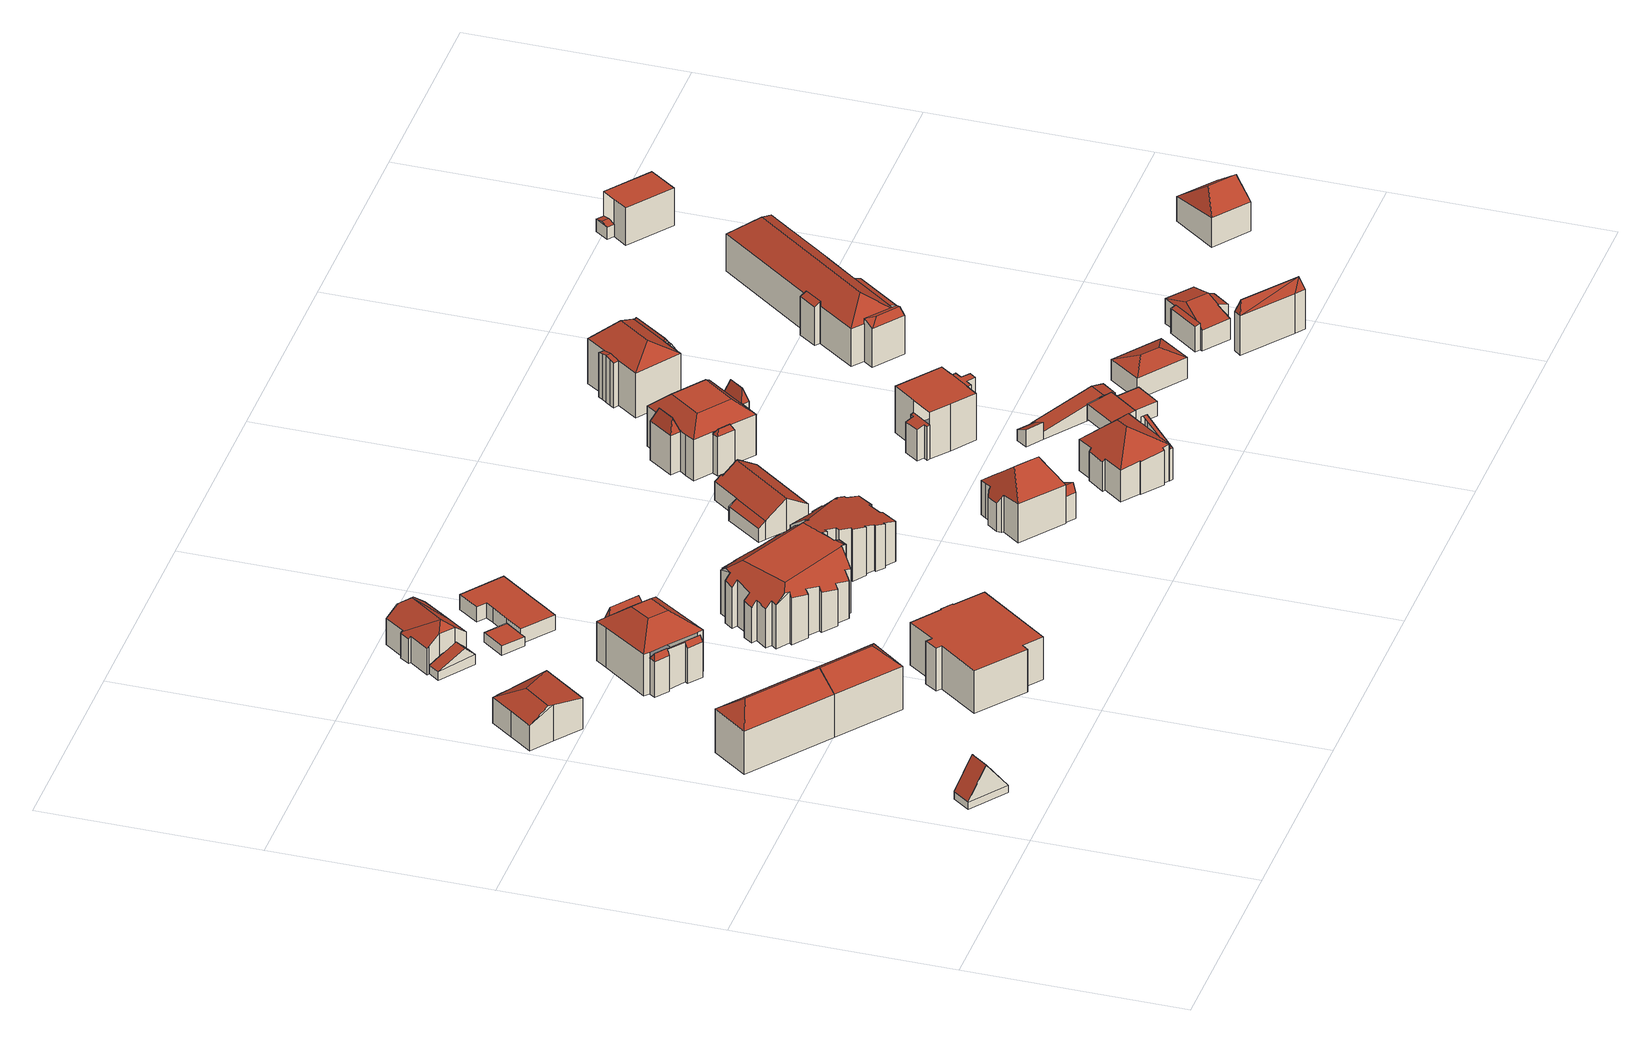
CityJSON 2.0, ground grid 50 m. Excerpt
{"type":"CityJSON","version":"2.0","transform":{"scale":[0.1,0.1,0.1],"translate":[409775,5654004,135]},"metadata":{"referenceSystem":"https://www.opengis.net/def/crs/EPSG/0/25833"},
"CityObjects":{
"building1":{"type":"Building","attributes":{"Dachtyp_tdc":"tdcGableRoof","Gemeindeschluessel":14612000,"Dachneigung":52.32,"QualitaetDacherkennung":6,"Geometrietyp2DReferenz":"3000","measuredHeight":9.16,"function":"31001_9998","roofType":"3100"},"geometry":[{"type":"Solid","lod":"2","boundaries":[[[[0,1,2,3]],[[1,4,5,2]],[[4,6,7,5]],[[6,8,9,7]],[[8,0,3,9]],[[10,11,12,13]],[[4,14,12,11,6]],[[1,14,4]],[[0,13,12,14,1]],[[8,10,13,0]],[[6,11,10,8]],[[3,2,5,7,9]]]],"semantics":{"surfaces":[{"type":"WallSurface"},{"type":"RoofSurface"},{"type":"GroundSurface"}],"values":[[0,0,0,0,0,1,1,0,0,0,0,2]]}}]},
"building2":{"type":"Building","attributes":{"Dachtyp_tdc":"tdcHipAndGableRoof","Gemeindeschluessel":14612000,"Dachneigung":36.88,"QualitaetDacherkennung":88,"Geometrietyp2DReferenz":"3000","measuredHeight":14.64,"function":"31001_9998","roofType":"5000"},"geometry":[{"type":"Solid","lod":"2","boundaries":[[[[15,16,17,18]],[[16,19,20,17]],[[19,21,22,20]],[[21,15,18,22]],[[19,16,23]],[[15,21,24]],[[16,15,24,23]],[[21,19,23,24]],[[18,17,20,22]]]],"semantics":{"surfaces":[{"type":"WallSurface"},{"type":"RoofSurface"},{"type":"GroundSurface"}],"values":[[0,0,0,0,1,0,1,1,2]]}}]},
"building3":{"type":"Building","attributes":{"Dachtyp_tdc":"tdcFreeFormRoof","Gemeindeschluessel":14612000,"Dachneigung":10.32,"QualitaetDacherkennung":23,"Geometrietyp2DReferenz":"3000","measuredHeight":9.24,"function":"31001_9998","roofType":"5000"},"geometry":[{"type":"Solid","lod":"2","boundaries":[[[[25,26,27,28]],[[26,29,30,27]],[[29,31,32,30]],[[31,33,34,32]],[[33,35,36,34]],[[35,37,38,36]],[[37,39,40,38]],[[39,41,42,40]],[[41,25,28,42]],[[43,39,37,35,33,31]],[[44,43,31,29,26]],[[41,39,43,44,25]],[[26,25,44]],[[28,27,30,32,34,36,38,40,42]]]],"semantics":{"surfaces":[{"type":"WallSurface"},{"type":"RoofSurface"},{"type":"GroundSurface"}],"values":[[0,0,0,0,0,0,0,0,0,1,1,1,0,2]]}}]},
"building4":{"type":"Building","attributes":{"Dachtyp_tdc":"tdcFreeFormRoof","Gemeindeschluessel":14612000,"Dachneigung":36.93,"QualitaetDacherkennung":86,"Geometrietyp2DReferenz":"3000","measuredHeight":14.57,"function":"31001_9998","roofType":"5000"},"geometry":[{"type":"Solid","lod":"2","boundaries":[[[[45,21,22,18]],[[21,46,47,22]],[[46,48,49,47]],[[48,50,51,49]],[[50,45,18,51]],[[50,48,52]],[[52,48,46,21,24]],[[50,52,24,45]],[[21,45,24]],[[18,22,47,49,51]]]],"semantics":{"surfaces":[{"type":"WallSurface"},{"type":"RoofSurface"},{"type":"GroundSurface"}],"values":[[0,0,0,0,0,1,1,1,0,2]]}}]},
"building5":{"type":"Building","attributes":{"name":"Technische Universität Dresden","Dachtyp_tdc":"tdcPolyFlatRoof","Gemeindeschluessel":14612000,"Dachneigung":0,"QualitaetDacherkennung":81,"Geometrietyp2DReferenz":"3000","measuredHeight":10.63,"function":"31001_3023","roofType":"1000"},"geometry":[{"type":"Solid","lod":"2","boundaries":[[[[53,54,55,56]],[[54,57,58,55]],[[57,59,60,58]],[[59,61,62,60]],[[61,63,64,62]],[[63,65,66,64]],[[65,67,68,66]],[[67,69,70,68]],[[69,71,72,70]],[[71,73,74,72]],[[73,75,76,74]],[[75,77,78,76]],[[77,79,80,78]],[[79,53,56,80]],[[79,77,75,73,71,69,67,65,63,61,59,57,54,53]],[[56,55,58,60,62,64,66,68,70,72,74,76,78,80]]]],"semantics":{"surfaces":[{"type":"WallSurface"},{"type":"RoofSurface"},{"type":"GroundSurface"}],"values":[[0,0,0,0,0,0,0,0,0,0,0,0,0,0,1,2]]}}]},
"building6":{"type":"Building","attributes":{"Dachtyp_tdc":"tdcGableRoof","Gemeindeschluessel":14612000,"Dachneigung":22.99,"QualitaetDacherkennung":9,"Geometrietyp2DReferenz":"3000","measuredHeight":5.07,"function":"31001_9998","roofType":"3100"},"geometry":[{"type":"Solid","lod":"2","boundaries":[[[[81,82,83,84]],[[82,85,86,83]],[[85,87,88,86]],[[87,81,84,88]],[[85,82,89]],[[81,87,90]],[[82,81,90,89]],[[87,85,89,90]],[[84,83,86,88]]]],"semantics":{"surfaces":[{"type":"WallSurface"},{"type":"RoofSurface"},{"type":"GroundSurface"}],"values":[[0,0,0,0,0,0,1,1,2]]}}]},
"building7":{"type":"Building","attributes":{"Gemeindeschluessel":14612000,"Geometrietyp2DReferenz":"3000","function":"31001_9998","roofType":"9999"},"children":["building7-1","building7-2","building7-3","building7-4"]},
"building7-1":{"type":"BuildingPart","attributes":{"Dachtyp_tdc":"tdcFreeFormRoof","Dachneigung":56.16,"QualitaetDacherkennung":18,"Geometrietyp2DReferenz":"3000","measuredHeight":10.16,"roofType":"5000"},"parents":["building7"],"geometry":[{"type":"MultiSurface","lod":"2","boundaries":[[[91,92,93,94]],[[92,95,96,93]],[[95,97,98,96]],[[97,99,100,98]],[[99,101,102,103,100]],[[104,101,99,97,95,92]],[[92,91,105,106,104]],[[93,96,98,100,103,107,108,94]]],"semantics":{"surfaces":[{"type":"WallSurface"},{"type":"RoofSurface"},{"type":"GroundSurface"}],"values":[0,0,0,0,0,1,1,2]}}]},
"building7-2":{"type":"BuildingPart","attributes":{"Dachtyp_tdc":"tdcFreeFormRoof","Dachneigung":72.94,"QualitaetDacherkennung":21,"Geometrietyp2DReferenz":"3000","measuredHeight":11.3,"roofType":"5000"},"parents":["building7"],"geometry":[{"type":"MultiSurface","lod":"2","boundaries":[[[109,110,111,112]],[[113,114,115,116]],[[114,109,112,115]],[[117,114,113]],[[118,117,113,110]],[[118,110,109]],[[117,118,109,114]],[[112,111,116,115]]],"semantics":{"surfaces":[{"type":"WallSurface"},{"type":"RoofSurface"},{"type":"GroundSurface"}],"values":[0,0,0,1,1,1,1,2]}}]},
"building7-3":{"type":"BuildingPart","attributes":{"Dachtyp_tdc":"tdcCutTentRoof","Dachneigung":38.94,"QualitaetDacherkennung":54,"Geometrietyp2DReferenz":"3000","measuredHeight":14.31,"roofType":"9999"},"parents":["building7"],"geometry":[{"type":"MultiSurface","lod":"2","boundaries":[[[119,91,94]],[[120,121,122,123,124]],[[121,125,126,122]],[[125,127,128,126]],[[127,129,116,128]],[[129,113,116]],[[130,131,132,111,110]],[[131,133,134,132]],[[133,135,136,134]],[[135,119,94,136]],[[121,120,137,119,135,138,139]],[[127,125,121,139,140]],[[133,131,130,129,127,140,141]],[[135,133,141,138]],[[141,140,139,138]],[[94,108,123,122,126,128,116,111,132,134,136]]],"semantics":{"surfaces":[{"type":"WallSurface"},{"type":"RoofSurface"},{"type":"GroundSurface"}],"values":[0,0,0,0,0,0,0,0,0,0,1,1,1,1,1,2]}}]},
"building7-4":{"type":"BuildingPart","attributes":{"Dachtyp_tdc":"tdcFreeFormRoof","Dachneigung":56.61,"QualitaetDacherkennung":18,"Geometrietyp2DReferenz":"3000","measuredHeight":10.21,"roofType":"5000"},"parents":["building7"],"geometry":[{"type":"MultiSurface","lod":"2","boundaries":[[[142,143,144,145,101]],[[102,101,145]],[[146,123,108,107,103,147]],[[144,124,123,146]],[[102,145,147,103]],[[145,144,146,147]],[[143,142,148,124]],[[143,124,144]]],"semantics":{"surfaces":[{"type":"RoofSurface"},{"type":"WallSurface"},{"type":"GroundSurface"}],"values":[0,1,2,1,1,1,0,0]}}]},
"building8":{"type":"Building","attributes":{"Dachtyp_tdc":"tdcHippedGableRoof","Gemeindeschluessel":14612000,"Dachneigung":38.75,"QualitaetDacherkennung":76,"Geometrietyp2DReferenz":"3000","measuredHeight":10.6,"function":"31001_9998","roofType":"3300"},"geometry":[{"type":"Solid","lod":"2","boundaries":[[[[149,150,151,152]],[[150,153,154,151]],[[153,155,156,154]],[[155,157,158,156]],[[157,159,160,158]],[[159,161,162,160]],[[161,163,164,162]],[[163,165,166,164]],[[165,167,168,166]],[[167,169,170,168]],[[169,171,172,170]],[[171,173,174,172]],[[173,175,176,174]],[[175,177,178,176]],[[177,149,152,178]],[[169,167,179]],[[149,177,180]],[[167,165,163,161,180,179]],[[161,159,157,155,153,150,149,180]],[[173,171,169,179]],[[177,175,173,179,180]],[[152,151,154,156,158,160,162,164,166,168,170,172,174,176,178]]]],"semantics":{"surfaces":[{"type":"WallSurface"},{"type":"RoofSurface"},{"type":"GroundSurface"}],"values":[[0,0,0,0,0,0,0,0,0,0,0,0,0,0,0,1,1,1,1,1,1,2]]}}]},
"building9":{"type":"Building","attributes":{"Dachtyp_tdc":"tdcPolyFlatRoof","Gemeindeschluessel":14612000,"Dachneigung":0,"QualitaetDacherkennung":78,"Geometrietyp2DReferenz":"3000","measuredHeight":2.33,"function":"31001_9998","roofType":"1000"},"geometry":[{"type":"Solid","lod":"2","boundaries":[[[[181,182,183,184]],[[182,185,186,183]],[[185,187,188,186]],[[187,189,190,188]],[[189,181,184,190]],[[189,187,185,182,181]],[[184,183,186,188,190]]]],"semantics":{"surfaces":[{"type":"WallSurface"},{"type":"RoofSurface"},{"type":"GroundSurface"}],"values":[[0,0,0,0,0,1,2]]}}]},
"building10":{"type":"Building","attributes":{"Dachtyp_tdc":"tdcPolyFlatRoof","Gemeindeschluessel":14612000,"Dachneigung":0,"QualitaetDacherkennung":72,"Geometrietyp2DReferenz":"3000","measuredHeight":3.69,"function":"31001_9998","roofType":"1000"},"geometry":[{"type":"Solid","lod":"2","boundaries":[[[[191,192,193,194]],[[192,195,196,193]],[[195,197,198,196]],[[197,199,200,198]],[[199,201,202,200]],[[201,203,204,202]],[[203,205,206,204]],[[205,191,194,206]],[[205,203,201,199,197,195,192,191]],[[194,193,196,198,200,202,204,206]]]],"semantics":{"surfaces":[{"type":"WallSurface"},{"type":"RoofSurface"},{"type":"GroundSurface"}],"values":[[0,0,0,0,0,0,0,0,1,2]]}}]},
"building11":{"type":"Building","attributes":{"Dachtyp_tdc":"tdcFreeFormRoof","Gemeindeschluessel":14612000,"Dachneigung":1.06,"QualitaetDacherkennung":17,"Geometrietyp2DReferenz":"3000","measuredHeight":14.85,"function":"31001_9998","roofType":"5000"},"geometry":[{"type":"Solid","lod":"2","boundaries":[[[[207,208,209,210]],[[208,211,212,209]],[[211,213,214,212]],[[213,215,216,214]],[[215,217,218,216]],[[217,219,220,218]],[[219,221,222,220]],[[221,223,224,222]],[[223,225,226,224]],[[225,227,228,226]],[[227,229,230,228]],[[229,231,232,230]],[[231,233,234,232]],[[233,235,236,234]],[[235,237,238,236]],[[237,239,240,238]],[[239,241,242,240]],[[241,243,244,242]],[[243,245,246,244]],[[245,247,248,246]],[[247,249,250,248]],[[249,251,252,250]],[[251,253,254,252]],[[253,255,256,254]],[[255,257,258,256]],[[257,259,260,258]],[[259,261,262,260]],[[261,263,264,262]],[[263,265,266,264]],[[265,267,268,266]],[[267,269,270,268]],[[269,271,272,270]],[[271,273,274,272]],[[273,275,276,274]],[[275,277,278,276]],[[277,279,280,278]],[[279,281,282,280]],[[281,283,284,282]],[[283,285,286,284]],[[285,287,288,286]],[[287,289,290,288]],[[289,291,292,290]],[[291,293,294,292]],[[293,295,296,294]],[[295,297,298,296]],[[297,299,300,298]],[[299,301,302,300]],[[301,303,304,302]],[[303,305,306,304]],[[305,307,308,306]],[[307,309,310,308]],[[309,311,312,310]],[[311,313,314,312]],[[313,315,316,314]],[[317,318,319,320]],[[318,321,322,319]],[[321,323,324,322]],[[323,325,326,324]],[[325,327,328,326]],[[327,329,330,328]],[[329,331,332,330]],[[331,333,334,332]],[[333,335,336,334]],[[335,337,338,336]],[[337,339,340,338]],[[339,341,342,340]],[[341,343,344,342]],[[343,345,346,344]],[[345,347,348,346]],[[347,349,350,348]],[[349,207,210,350]],[[251,351,352,353,313,311,309,307,305,303,301,299,297,295,293,291,289,287,285,283,281,279,277,275,273,354,355,269,356,357]],[[321,318,317,358,359]],[[360,361,345,343,341,339,337,335,333,331,329,327,325,362]],[[363,364,223,221,219,217,215,213,211,208,207,349,347,361,360]],[[249,247,245,243,241,239,237,235,233,231,229,227,225,364,363,352,351]],[[263,261,259,257,255,253,357,356,267,265]],[[354,271,355]],[[315,353,352,363,360,362,323,359,358]],[[273,271,354]],[[269,267,356]],[[271,269,355]],[[225,223,364]],[[251,249,351]],[[253,251,357]],[[315,313,353]],[[323,321,359]],[[315,317,320,316]],[[325,323,362]],[[347,345,361]],[[210,209,212,214,216,218,220,222,224,226,228,230,232,234,236,238,240,242,244,246,248,250,252,254,256,258,260,262,264,266,268,270,272,274,276,278,280,282,284,286,288,290,292,294,296,298,300,302,304,306,308,310,312,314,316,320,319,322,324,326,328,330,332,334,336,338,340,342,344,346,348,350]],[[317,315,358]]]],"semantics":{"surfaces":[{"type":"WallSurface"},{"type":"RoofSurface"},{"type":"GroundSurface"}],"values":[[0,0,0,0,0,0,0,0,0,0,0,0,0,0,0,0,0,0,0,0,0,0,0,0,0,0,0,0,0,0,0,0,0,0,0,0,0,0,0,0,0,0,0,0,0,0,0,0,0,0,0,0,0,0,0,0,0,0,0,0,0,0,0,0,0,0,0,0,0,0,0,1,1,1,1,1,1,1,1,0,0,0,0,0,0,0,0,0,0,0,2,0]]}}]},
"building12":{"type":"Building","attributes":{"Gemeindeschluessel":14612000,"Geometrietyp2DReferenz":"3000","function":"31001_9998","roofType":"9999"},"children":["building12-1","building12-2"]},
"building12-1":{"type":"BuildingPart","attributes":{"Dachtyp_tdc":"tdcHipRoof","Dachneigung":39.41,"QualitaetDacherkennung":65,"Geometrietyp2DReferenz":"3000","measuredHeight":14.63,"roofType":"3200"},"parents":["building12"],"geometry":[{"type":"MultiSurface","lod":"2","boundaries":[[[365,366,367,368,369,370,371,372,373,374]],[[375,376,377,378,365,374,379]],[[373,380,379,374]],[[381,382,383,384,385,386,387,388,389,390,391,392,393,394,395,396,397]],[[376,375,382,381]],[[375,398,383,382]],[[398,399,400,384,383]],[[401,385,402]],[[401,380,386,385]],[[380,373,387,386]],[[373,372,388,387]],[[372,371,389,388]],[[371,370,390,389]],[[370,369,391,390]],[[369,368,392,391]],[[368,367,393,392]],[[367,366,394,393]],[[366,365,395,394]],[[365,378,396,395]],[[378,377,397,396]],[[377,376,381,397]],[[380,401,399,398,375,379]]],"semantics":{"surfaces":[{"type":"RoofSurface"},{"type":"GroundSurface"},{"type":"WallSurface"}],"values":[0,0,0,1,2,2,2,2,2,2,2,2,2,2,2,2,2,2,2,2,2,0]}}]},
"building12-2":{"type":"BuildingPart","attributes":{"Dachtyp_tdc":"tdcGableRoof","Dachneigung":27.68,"QualitaetDacherkennung":11,"Geometrietyp2DReferenz":"3000","measuredHeight":8.38,"roofType":"3100"},"parents":["building12"],"geometry":[{"type":"MultiSurface","lod":"2","boundaries":[[[400,403,404,384]],[[403,405,406,404]],[[405,402,385,406]],[[405,403,407]],[[403,400,408,407]],[[402,405,407,408]],[[384,404,406,385]]],"semantics":{"surfaces":[{"type":"WallSurface"},{"type":"RoofSurface"},{"type":"GroundSurface"}],"values":[0,0,0,0,1,1,2]}}]},
"building13":{"type":"Building","attributes":{"Gemeindeschluessel":14612000,"Geometrietyp2DReferenz":"3000","function":"31001_9998","roofType":"9999"},"children":["building13-1","building13-2"]},
"building13-1":{"type":"BuildingPart","attributes":{"Dachtyp_tdc":"tdcGableRoof","Dachneigung":33.01,"QualitaetDacherkennung":72,"Geometrietyp2DReferenz":"3000","measuredHeight":8.13,"roofType":"3100"},"parents":["building13"],"geometry":[{"type":"MultiSurface","lod":"2","boundaries":[[[409,410,411,412]],[[410,413,414,411]],[[413,415,416,414]],[[415,417,418,416]],[[417,419,420,418]],[[419,421,422,420]],[[421,423,424,422]],[[423,425,426,424]],[[425,427,428,426]],[[429,409,412,430]],[[425,423,421,419,417,415]],[[415,413,410,409,429,427,425]],[[412,411,414,416,418,420,422,424,426,428,430]]],"semantics":{"surfaces":[{"type":"WallSurface"},{"type":"RoofSurface"},{"type":"GroundSurface"}],"values":[0,0,0,0,0,0,0,0,0,0,1,1,2]}}]},
"building13-2":{"type":"BuildingPart","attributes":{"Dachtyp_tdc":"tdcPolyFlatRoof","Dachneigung":32.61,"QualitaetDacherkennung":44,"Geometrietyp2DReferenz":"3000","measuredHeight":4.62,"roofType":"2100"},"parents":["building13"],"geometry":[{"type":"MultiSurface","lod":"2","boundaries":[[[431,429,430,432]],[[433,434,428,427]],[[433,431,432,434]],[[433,427,429,431]],[[432,430,428,434]]],"semantics":{"surfaces":[{"type":"WallSurface"},{"type":"RoofSurface"},{"type":"GroundSurface"}],"values":[0,0,0,1,2]}}]},
"building14":{"type":"Building","attributes":{"Gemeindeschluessel":14612000,"Geometrietyp2DReferenz":"3000","function":"31001_9998","roofType":"9999"},"children":["building14-1","building14-2"]},
"building14-1":{"type":"BuildingPart","attributes":{"Dachtyp_tdc":"tdcGableRoof","Dachneigung":21.04,"QualitaetDacherkennung":16,"Geometrietyp2DReferenz":"3000","measuredHeight":11.27,"roofType":"3100"},"parents":["building14"],"geometry":[{"type":"MultiSurface","lod":"2","boundaries":[[[435,436,437,438,439]],[[436,440,441,437]],[[440,442,443,441]],[[442,444,445,443]],[[444,446,447,445]],[[440,436,435,448]],[[448,449,446,444,442,440]],[[447,450,438,437,441,443,445]]],"semantics":{"surfaces":[{"type":"WallSurface"},{"type":"RoofSurface"},{"type":"GroundSurface"}],"values":[0,0,0,0,0,1,1,2]}}]},
"building14-2":{"type":"BuildingPart","attributes":{"Dachtyp_tdc":"tdcHipRoof","Dachneigung":42.66,"QualitaetDacherkennung":36,"Geometrietyp2DReferenz":"3000","measuredHeight":13.23,"roofType":"3200"},"parents":["building14"],"geometry":[{"type":"MultiSurface","lod":"2","boundaries":[[[451,452,453,454]],[[452,455,456,453]],[[455,457,458,456]],[[457,439,438,458]],[[459,460,461,447,446]],[[460,462,463,461]],[[462,464,465,463]],[[464,466,467,465]],[[466,468,469,467]],[[468,470,471,469]],[[470,472,473,471]],[[472,474,475,473]],[[474,451,454,475]],[[470,468,466,464,462,460,476]],[[457,455,477]],[[460,459,449,478,439,457,477,476]],[[455,452,451,474,472,470,476,477]],[[454,453,456,458,438,450,447,461,463,465,467,469,471,473,475]]],"semantics":{"surfaces":[{"type":"WallSurface"},{"type":"RoofSurface"},{"type":"GroundSurface"}],"values":[0,0,0,0,0,0,0,0,0,0,0,0,0,1,1,1,1,2]}}]},
"building15":{"type":"Building","attributes":{"Gemeindeschluessel":14612000,"Geometrietyp2DReferenz":"3000","function":"31001_9998","roofType":"9999"},"children":["building15-1","building15-2","building15-3","building15-4"]},
"building15-1":{"type":"BuildingPart","attributes":{"Dachtyp_tdc":"tdcFreeFormRoof","Dachneigung":59.92,"QualitaetDacherkennung":18,"Geometrietyp2DReferenz":"3000","measuredHeight":10.98,"roofType":"5000"},"parents":["building15"],"geometry":[{"type":"MultiSurface","lod":"2","boundaries":[[[479,480,481,482]],[[483,479,484]],[[485,483,484,486]],[[485,486,480]],[[483,485,480,479]],[[481,487,488,482]],[[480,486,487,481]],[[484,479,482,488]]],"semantics":{"surfaces":[{"type":"WallSurface"},{"type":"RoofSurface"},{"type":"GroundSurface"}],"values":[0,1,1,1,1,2,0,0]}}]},
"building15-2":{"type":"BuildingPart","attributes":{"Dachtyp_tdc":"tdcCutTentRoof","Dachneigung":0.333,"QualitaetDacherkennung":65,"Geometrietyp2DReferenz":"3000","measuredHeight":13.47,"roofType":"9999"},"parents":["building15"],"geometry":[{"type":"MultiSurface","lod":"2","boundaries":[[[489,490,491]],[[489,492,493,490]],[[492,494,495,493]],[[494,496,497,495]],[[496,498,497]],[[499,500,501,502]],[[500,503,504,501]],[[503,505,488,504]],[[505,484,488]],[[506,487,486]],[[506,507,508,487]],[[507,509,510,508]],[[509,511,512,510]],[[511,513,514,515,512]],[[494,492,516,517]],[[503,500,499,496,494,517,518]],[[507,506,505,503,518,519]],[[492,489,513,511,509,507,519,516]],[[519,518,517,516]],[[515,490,493,495,497,501,504,488,487,508,510,512]]],"semantics":{"surfaces":[{"type":"WallSurface"},{"type":"RoofSurface"},{"type":"GroundSurface"}],"values":[0,0,0,0,0,0,0,0,0,0,0,0,0,0,1,1,1,1,1,2]}}]},
"building15-3":{"type":"BuildingPart","attributes":{"Dachtyp_tdc":"tdcFreeFormRoof","Dachneigung":69.93,"QualitaetDacherkennung":18,"Geometrietyp2DReferenz":"3000","measuredHeight":13.09,"roofType":"5000"},"parents":["building15"],"geometry":[{"type":"MultiSurface","lod":"2","boundaries":[[[520,521,522,512]],[[521,523,524,522]],[[523,491,490,524]],[[514,520,512,515]],[[525,491,523]],[[526,525,523,521]],[[526,521,520,514]],[[525,526,514,491]],[[512,522,524,490,515]]],"semantics":{"surfaces":[{"type":"WallSurface"},{"type":"RoofSurface"},{"type":"GroundSurface"}],"values":[0,0,0,0,1,1,1,1,2]}}]},
"building15-4":{"type":"BuildingPart","attributes":{"Dachtyp_tdc":"tdcFreeFormRoof","Dachneigung":73.14,"QualitaetDacherkennung":19,"Geometrietyp2DReferenz":"3000","measuredHeight":13.03,"roofType":"5000"},"parents":["building15"],"geometry":[{"type":"MultiSurface","lod":"2","boundaries":[[[498,527,528,497]],[[527,529,530,528]],[[529,502,501,530]],[[531,502,529]],[[532,531,529,527]],[[532,527,498]],[[531,532,498,502]],[[497,528,530,501]]],"semantics":{"surfaces":[{"type":"WallSurface"},{"type":"RoofSurface"},{"type":"GroundSurface"}],"values":[0,0,0,1,1,1,1,2]}}]},
"building16":{"type":"Building","attributes":{"Gemeindeschluessel":14612000,"Geometrietyp2DReferenz":"3000","function":"31001_9998","roofType":"9999"},"children":["building16-1","building16-2","building16-3"]},
"building16-1":{"type":"BuildingPart","attributes":{"Dachtyp_tdc":"tdcPolyFlatRoof","Dachneigung":16.35,"QualitaetDacherkennung":40,"Geometrietyp2DReferenz":"3000","measuredHeight":8.44,"roofType":"2100"},"parents":["building16"],"geometry":[{"type":"MultiSurface","lod":"2","boundaries":[[[533,534,535,536]],[[534,537,538,535]],[[537,539,540,538]],[[539,541,542,540]],[[541,543,544,542]],[[543,545,546,544]],[[545,547,548,546]],[[547,545,543,541,539,537,534,533]],[[536,535,538,540,542,544,546,548]]],"semantics":{"surfaces":[{"type":"WallSurface"},{"type":"RoofSurface"},{"type":"GroundSurface"}],"values":[0,0,0,0,0,0,0,1,2]}}]},
"building16-2":{"type":"BuildingPart","attributes":{"Dachtyp_tdc":"tdcPolyFlatRoof","Dachneigung":0,"QualitaetDacherkennung":55,"Geometrietyp2DReferenz":"3000","measuredHeight":11.54,"roofType":"1000"},"parents":["building16"],"geometry":[{"type":"MultiSurface","lod":"2","boundaries":[[[549,550,551]],[[549,552,553,550]],[[552,554,555,553]],[[554,556,533,536,555]],[[557,558,559,548,547]],[[558,560,561,559]],[[560,562,563,561]],[[562,564,563]],[[560,558,557,556,554,552,549,562]],[[550,553,555,536,548,559,561,563]]],"semantics":{"surfaces":[{"type":"WallSurface"},{"type":"RoofSurface"},{"type":"GroundSurface"}],"values":[0,0,0,0,0,0,0,0,1,2]}}]},
"building16-3":{"type":"BuildingPart","attributes":{"Dachtyp_tdc":"tdcPolyFlatRoof","Dachneigung":0,"QualitaetDacherkennung":39,"Geometrietyp2DReferenz":"3000","measuredHeight":11.42,"roofType":"1000"},"parents":["building16"],"geometry":[{"type":"MultiSurface","lod":"2","boundaries":[[[564,565,566,563]],[[565,567,568,566]],[[567,569,570,568]],[[569,571,572,570]],[[571,573,574,572]],[[573,575,576,574]],[[575,551,550,576]],[[551,575,573,571,569,567,565,564]],[[566,568,570,572,574,576,550,563]]],"semantics":{"surfaces":[{"type":"WallSurface"},{"type":"RoofSurface"},{"type":"GroundSurface"}],"values":[0,0,0,0,0,0,0,1,2]}}]},
"building17":{"type":"Building","attributes":{"Dachtyp_tdc":"tdcPolyFlatRoof","Gemeindeschluessel":14612000,"Dachneigung":6.31,"QualitaetDacherkennung":80,"Geometrietyp2DReferenz":"3000","measuredHeight":4.3,"function":"31001_9998","roofType":"2100"},"geometry":[{"type":"Solid","lod":"2","boundaries":[[[[577,578,579,580]],[[578,581,582,579]],[[581,583,584,582]],[[583,585,586,584]],[[585,587,588,586]],[[587,577,580,588]],[[587,585,583,581,578,577]],[[580,579,582,584,586,588]]]],"semantics":{"surfaces":[{"type":"WallSurface"},{"type":"RoofSurface"},{"type":"GroundSurface"}],"values":[[0,0,0,0,0,0,1,2]]}}]},
"building18":{"type":"Building","attributes":{"Gemeindeschluessel":14612000,"Geometrietyp2DReferenz":"3000","function":"31001_9998","roofType":"9999"},"children":["building18-1","building18-2"]},
"building18-1":{"type":"BuildingPart","attributes":{"Dachtyp_tdc":"tdcPolyFlatRoof","Dachneigung":26.96,"QualitaetDacherkennung":73,"Geometrietyp2DReferenz":"3000","measuredHeight":4.16,"roofType":"2100"},"parents":["building18"],"geometry":[{"type":"MultiSurface","lod":"2","boundaries":[[[589,590,591,592,593]],[[589,594,595,590]],[[591,596,597,592]],[[590,595,596,591]],[[595,594,598,597,596]]],"semantics":{"surfaces":[{"type":"WallSurface"},{"type":"RoofSurface"},{"type":"GroundSurface"}],"values":[0,1,2,0,0]}}]},
"building18-2":{"type":"BuildingPart","attributes":{"Dachtyp_tdc":"tdcGableRoof","Dachneigung":10.39,"QualitaetDacherkennung":13,"Geometrietyp2DReferenz":"3000","measuredHeight":4.77,"roofType":"3100"},"parents":["building18"],"geometry":[{"type":"MultiSurface","lod":"2","boundaries":[[[598,599,600,597]],[[599,601,602,600]],[[601,603,604,602]],[[603,605,606,604]],[[605,607,608,606]],[[607,609,610,608]],[[609,611,612,610]],[[611,593,592,612]],[[597,600,602,604,606,608,610,612,592]],[[609,607,605,603,601]],[[601,599,598,593,611,609]]],"semantics":{"surfaces":[{"type":"WallSurface"},{"type":"GroundSurface"},{"type":"RoofSurface"}],"values":[0,0,0,0,0,0,0,0,1,2,2]}}]},
"building19":{"type":"Building","attributes":{"Dachtyp_tdc":"tdcPolyFlatRoof","Gemeindeschluessel":14612000,"Dachneigung":0,"QualitaetDacherkennung":74,"Geometrietyp2DReferenz":"3000","measuredHeight":3.73,"function":"31001_9998","roofType":"1000"},"geometry":[{"type":"Solid","lod":"2","boundaries":[[[[613,614,615,616]],[[614,617,618,615]],[[617,619,620,618]],[[619,613,616,620]],[[619,617,614,613]],[[616,615,618,620]]]],"semantics":{"surfaces":[{"type":"WallSurface"},{"type":"RoofSurface"},{"type":"GroundSurface"}],"values":[[0,0,0,0,1,2]]}}]},
"building20":{"type":"Building","attributes":{"Gemeindeschluessel":14612000,"Geometrietyp2DReferenz":"3000","function":"31001_9998","roofType":"9999"},"children":["building20-1","building20-2","building20-3","building20-4"]},
"building20-1":{"type":"BuildingPart","attributes":{"Dachtyp_tdc":"tdcFreeFormRoof","Dachneigung":53.67,"QualitaetDacherkennung":31,"Geometrietyp2DReferenz":"3000","measuredHeight":11.55,"roofType":"5000"},"parents":["building20"],"geometry":[{"type":"MultiSurface","lod":"2","boundaries":[[[621,622,623,624]],[[625,626,627,628,629]],[[630,626,625]],[[631,630,625,622]],[[631,622,621]],[[630,631,621,626]],[[624,623,632,628,627]]],"semantics":{"surfaces":[{"type":"WallSurface"},{"type":"RoofSurface"},{"type":"GroundSurface"}],"values":[0,0,1,1,1,1,2]}}]},
"building20-2":{"type":"BuildingPart","attributes":{"Dachtyp_tdc":"tdcHipRoof","Dachneigung":32.71,"QualitaetDacherkennung":78,"Geometrietyp2DReferenz":"3000","measuredHeight":14.89,"roofType":"3200"},"parents":["building20"],"geometry":[{"type":"MultiSurface","lod":"2","boundaries":[[[633,634,635,636]],[[634,637,621,624,635]],[[638,639,640,627,626]],[[639,641,642,640]],[[641,643,644,642]],[[641,639,645]],[[637,634,646]],[[639,638,637,646,645]],[[634,633,647,643,641,645,646]],[[636,635,624,627,640,642,644,648]]],"semantics":{"surfaces":[{"type":"WallSurface"},{"type":"RoofSurface"},{"type":"GroundSurface"}],"values":[0,0,0,0,0,1,1,1,1,2]}}]},
"building20-3":{"type":"BuildingPart","attributes":{"Dachtyp_tdc":"tdcFreeFormRoof","Dachneigung":61.63,"QualitaetDacherkennung":18,"Geometrietyp2DReferenz":"3000","measuredHeight":9.72,"roofType":"5000"},"parents":["building20"],"geometry":[{"type":"MultiSurface","lod":"2","boundaries":[[[649,650,651,632]],[[650,652,653,651]],[[652,629,628,653]],[[654,629,652]],[[655,654,652,650]],[[655,650,649]],[[654,655,649,629]],[[632,651,653,628]]],"semantics":{"surfaces":[{"type":"WallSurface"},{"type":"RoofSurface"},{"type":"GroundSurface"}],"values":[0,0,0,0,1,0,1,2]}}]},
"building20-4":{"type":"BuildingPart","attributes":{"Dachtyp_tdc":"tdcGableRoof","Dachneigung":12.11,"QualitaetDacherkennung":47,"Geometrietyp2DReferenz":"3000","measuredHeight":11.58,"roofType":"3100"},"parents":["building20"],"geometry":[{"type":"MultiSurface","lod":"2","boundaries":[[[643,656,657,644]],[[656,658,659,657]],[[658,660,661,659]],[[660,662,663,661]],[[662,664,665,663]],[[664,666,667,665]],[[666,633,636,667]],[[662,660,658,656,643,668]],[[668,633,666,664,662]],[[636,648,644,657,659,661,663,665,667]]],"semantics":{"surfaces":[{"type":"WallSurface"},{"type":"RoofSurface"},{"type":"GroundSurface"}],"values":[0,0,0,0,0,0,0,1,1,2]}}]},
"building21":{"type":"Building","attributes":{"Dachtyp_tdc":"tdcHipRoof","Gemeindeschluessel":14612000,"Dachneigung":22.23,"QualitaetDacherkennung":90,"Geometrietyp2DReferenz":"3000","measuredHeight":7.04,"function":"31001_9998","roofType":"3200"},"geometry":[{"type":"Solid","lod":"2","boundaries":[[[[669,670,671,672]],[[670,673,674,671]],[[673,675,676,674]],[[675,669,672,676]],[[673,670,677]],[[669,675,678]],[[670,669,678,677]],[[675,673,677,678]],[[672,671,674,676]]]],"semantics":{"surfaces":[{"type":"WallSurface"},{"type":"RoofSurface"},{"type":"GroundSurface"}],"values":[[0,0,0,0,1,1,1,1,2]]}}]},
"building22":{"type":"Building","attributes":{"Dachtyp_tdc":"tdcFreeFormRoof","Gemeindeschluessel":14612000,"Dachneigung":71.57,"QualitaetDacherkennung":5,"Geometrietyp2DReferenz":"3000","measuredHeight":12.99,"function":"31001_9998","roofType":"5000"},"geometry":[{"type":"Solid","lod":"2","boundaries":[[[[679,680,681,682]],[[680,683,684,681]],[[683,685,686,684]],[[685,687,688,686]],[[687,679,682,688]],[[689,690,685,683]],[[689,683,680]],[[680,690,689]],[[679,690,680]],[[690,679,687]],[[690,687,685]],[[682,681,684,686,688]]]],"semantics":{"surfaces":[{"type":"WallSurface"},{"type":"RoofSurface"},{"type":"GroundSurface"}],"values":[[0,0,0,0,0,1,1,1,1,1,1,2]]}}]},
"building23":{"type":"Building","attributes":{"Gemeindeschluessel":14612000,"Geometrietyp2DReferenz":"3000","function":"31001_9998","roofType":"9999"},"children":["building23-1","building23-2","building23-3"]},
"building23-1":{"type":"BuildingPart","attributes":{"Dachtyp_tdc":"tdcPolyFlatRoof","Dachneigung":16.79,"QualitaetDacherkennung":35,"Geometrietyp2DReferenz":"3000","measuredHeight":6.47,"roofType":"2100"},"parents":["building23"],"geometry":[{"type":"MultiSurface","lod":"2","boundaries":[[[691,692,693,694,695]],[[696,697,698]],[[696,699,700,697]],[[699,691,695,700]],[[699,696,692,691]],[[695,694,697,700]]],"semantics":{"surfaces":[{"type":"WallSurface"},{"type":"RoofSurface"},{"type":"GroundSurface"}],"values":[0,0,0,0,1,2]}}]},
"building23-2":{"type":"BuildingPart","attributes":{"Dachtyp_tdc":"tdcPolyFlatRoof","Dachneigung":21.4,"QualitaetDacherkennung":49,"Geometrietyp2DReferenz":"3000","measuredHeight":6.53,"roofType":"2100"},"parents":["building23"],"geometry":[{"type":"MultiSurface","lod":"2","boundaries":[[[701,702,703,704]],[[702,705,706,703]],[[705,707,708,709,706]],[[707,705,702,701,710,711]],[[704,703,706,709,712]]],"semantics":{"surfaces":[{"type":"WallSurface"},{"type":"RoofSurface"},{"type":"GroundSurface"}],"values":[0,0,0,1,2]}}]},
"building23-3":{"type":"BuildingPart","attributes":{"Dachtyp_tdc":"tdcHipAndGableRoof","Dachneigung":16.04,"QualitaetDacherkennung":48,"Geometrietyp2DReferenz":"3000","measuredHeight":7.45,"roofType":"5000"},"parents":["building23"],"geometry":[{"type":"MultiSurface","lod":"2","boundaries":[[[708,713,714,709]],[[713,715,716,714]],[[715,717,718,716]],[[717,698,697,718]],[[693,719,720,694]],[[719,721,722,720]],[[721,723,724,722]],[[723,725,704,724]],[[725,701,704]],[[721,719,693,698,717,726]],[[717,715,713,708,711,727,726]],[[727,725,723,721,726]],[[712,709,714,716,718,697,694,720,722,724,704]]],"semantics":{"surfaces":[{"type":"WallSurface"},{"type":"RoofSurface"},{"type":"GroundSurface"}],"values":[0,0,0,0,0,0,0,0,0,1,1,1,2]}}]},
"building24":{"type":"Building","attributes":{"Gemeindeschluessel":14612000,"Geometrietyp2DReferenz":"3000","function":"31001_9998","roofType":"9999"},"children":["building24-1","building24-2","building24-3","building24-4","building24-5"]},
"building24-1":{"type":"BuildingPart","attributes":{"Dachtyp_tdc":"tdcHipRoof","Dachneigung":36.73,"QualitaetDacherkennung":78,"Geometrietyp2DReferenz":"3000","measuredHeight":13.61,"roofType":"3200"},"parents":["building24"],"geometry":[{"type":"MultiSurface","lod":"2","boundaries":[[[728,729,730,731,732]],[[733,734,735,736]],[[734,737,738,735]],[[737,739,740,738]],[[741,742,743,744]],[[742,745,746,743]],[[745,747,748,749,746]],[[750,751,752,753,754,755]],[[745,742,756]],[[734,733,729,757]],[[742,741,739,737,734,757,756]],[[729,728,751,750,747,745,756,757]],[[753,731,730,736,735,738,740,744,743,746,749,754]]],"semantics":{"surfaces":[{"type":"WallSurface"},{"type":"RoofSurface"},{"type":"GroundSurface"}],"values":[0,0,0,0,0,0,0,0,1,1,1,1,2]}}]},
"building24-2":{"type":"BuildingPart","attributes":{"Dachtyp_tdc":"tdcPolyFlatRoof","Dachneigung":0,"QualitaetDacherkennung":49,"Geometrietyp2DReferenz":"3000","measuredHeight":5.47,"roofType":"1000"},"parents":["building24"],"geometry":[{"type":"MultiSurface","lod":"2","boundaries":[[[748,758,759,749]],[[758,760,761,759]],[[760,755,754,761]],[[755,760,758,748]],[[749,759,761,754]]],"semantics":{"surfaces":[{"type":"WallSurface"},{"type":"RoofSurface"},{"type":"GroundSurface"}],"values":[0,0,0,1,2]}}]},
"building24-3":{"type":"BuildingPart","attributes":{"Dachtyp_tdc":"tdcPolyFlatRoof","Dachneigung":28.75,"QualitaetDacherkennung":36,"Geometrietyp2DReferenz":"3000","measuredHeight":10.3,"roofType":"2100"},"parents":["building24"],"geometry":[{"type":"MultiSurface","lod":"2","boundaries":[[[762,763,738,740,739]],[[763,764,765,738]],[[764,766,767,765]],[[766,768,741,744,767]],[[768,766,764,763,762]],[[740,738,765,767,744]]],"semantics":{"surfaces":[{"type":"WallSurface"},{"type":"RoofSurface"},{"type":"GroundSurface"}],"values":[0,0,0,0,1,2]}}]},
"building24-4":{"type":"BuildingPart","attributes":{"Dachtyp_tdc":"tdcHipAndGableRoof","Dachneigung":37.41,"QualitaetDacherkennung":38,"Geometrietyp2DReferenz":"3000","measuredHeight":10.83,"roofType":"5000"},"parents":["building24"],"geometry":[{"type":"MultiSurface","lod":"2","boundaries":[[[769,770,771,772]],[[770,773,733,736,771]],[[774,769,772,730,729]],[[773,770,775]],[[769,774,776]],[[770,769,776,775]],[[774,773,775,776]],[[772,771,736,730]]],"semantics":{"surfaces":[{"type":"WallSurface"},{"type":"RoofSurface"},{"type":"GroundSurface"}],"values":[0,0,0,1,0,1,1,2]}}]},
"building24-5":{"type":"BuildingPart","attributes":{"Dachtyp_tdc":"tdcPolyFlatRoof","Dachneigung":21.46,"QualitaetDacherkennung":56,"Geometrietyp2DReferenz":"3000","measuredHeight":8.82,"roofType":"2100"},"parents":["building24"],"geometry":[{"type":"MultiSurface","lod":"2","boundaries":[[[752,777,778,753]],[[777,779,780,778]],[[779,732,731,780]],[[732,779,777,752]],[[753,778,780,731]]],"semantics":{"surfaces":[{"type":"WallSurface"},{"type":"RoofSurface"},{"type":"GroundSurface"}],"values":[0,0,0,1,2]}}]},
"building25":{"type":"Building","attributes":{"Dachtyp_tdc":"tdcHipAndGableRoof","Gemeindeschluessel":14612000,"Dachneigung":37.02,"QualitaetDacherkennung":65,"Geometrietyp2DReferenz":"3000","measuredHeight":11.21,"function":"31001_9998","roofType":"5000"},"geometry":[{"type":"Solid","lod":"2","boundaries":[[[[781,782,783,784]],[[782,785,786,783]],[[785,787,788,786]],[[787,781,784,788]],[[785,782,789]],[[781,787,790]],[[782,781,790,789]],[[787,785,789,790]],[[784,783,786,788]]]],"semantics":{"surfaces":[{"type":"WallSurface"},{"type":"RoofSurface"},{"type":"GroundSurface"}],"values":[[0,0,0,0,1,0,1,1,2]]}}]},
"building26":{"type":"Building","attributes":{"Gemeindeschluessel":14612000,"Geometrietyp2DReferenz":"3000","function":"31001_9998","roofType":"9999"},"children":["building26-1","building26-2"]},
"building26-1":{"type":"BuildingPart","attributes":{"Dachtyp_tdc":"tdcGableRoof","Dachneigung":12.79,"QualitaetDacherkennung":33,"Geometrietyp2DReferenz":"3000","measuredHeight":3.48,"roofType":"3100"},"parents":["building26"],"geometry":[{"type":"MultiSurface","lod":"2","boundaries":[[[791,792,793,794]],[[795,796,797,798]],[[796,791,794,797]],[[791,796,799]],[[792,791,799,800]],[[796,795,800,799]],[[794,793,798,797]]],"semantics":{"surfaces":[{"type":"WallSurface"},{"type":"RoofSurface"},{"type":"GroundSurface"}],"values":[0,0,0,0,1,1,2]}}]},
"building26-2":{"type":"BuildingPart","attributes":{"Dachtyp_tdc":"tdcPolyFlatRoof","Dachneigung":0,"QualitaetDacherkennung":46,"Geometrietyp2DReferenz":"3000","measuredHeight":9.3,"roofType":"1000"},"parents":["building26"],"geometry":[{"type":"MultiSurface","lod":"2","boundaries":[[[801,802,803,793,792]],[[802,804,805,803]],[[804,806,807,805]],[[806,808,795,798,807]],[[808,806,804,802,801]],[[793,803,805,807,798]]],"semantics":{"surfaces":[{"type":"WallSurface"},{"type":"RoofSurface"},{"type":"GroundSurface"}],"values":[0,0,0,0,1,2]}}]}
},
"vertices":[
[88,192,30],[127,164,30],[127,164,12],[88,192,12],[173,131,30],[173,131,12],[144,92,30],[144,92,12],[60,153,30],[60,153,12],[60,153,31],[98,126,104],[126,165,104],[88,192,31],[127,164,103],
[232,495,120],[47,632,120],[47,632,12],[232,495,12],[107,713,121],[107,713,12],[292,576,121],[292,576,12],[110,649,158],[262,536,158],
[50,1045,102],[0,1081,75],[0,1081,12],[50,1045,12],[39,1133,75],[39,1133,12],[77,1184,75],[77,1184,12],[95,1171,77],[95,1171,12],[110,1159,79],[110,1159,12],[124,1149,81],[124,1149,12],[187,1102,88],[187,1102,12],[111,1000,88],[111,1000,12],[86,1115,105],[39,1053,105],
[232,495,119],[372,516,121],[372,516,12],[433,471,121],[433,471,12],[373,390,119],[373,390,12],[372,455,158],
[624,360,119],[622,358,119],[622,358,13],[624,360,13],[685,310,119],[685,310,13],[562,145,119],[562,145,13],[520,177,119],[520,177,13],[509,163,119],[509,163,13],[401,245,119],[401,245,13],[468,335,119],[468,335,13],[456,344,119],[456,344,13],[476,372,119],[476,372,13],[489,363,119],[489,363,13],[533,423,119],[533,423,13],[597,376,119],[597,376,13],[599,378,119],[599,378,13],
[198,1339,30],[216,1364,30],[216,1364,9],[198,1339,9],[294,1308,34],[294,1308,9],[276,1283,34],[276,1283,9],[273,1324,60],[255,1298,60],
[373,833,101],[368,826,114],[368,826,13],[373,833,13],[363,819,101],[363,819,13],[332,842,101],[332,842,13],[336,848,112],[336,848,13],[298,875,113],[298,875,102],[298,875,13],[299,877,114],[304,884,101],[304,883,102],[299,877,13],[304,884,13],
[463,987,101],[455,975,101],[455,975,13],[463,987,13],[384,1027,101],[393,1039,101],[393,1039,13],[384,1027,13],[394,1028,126],[453,985,126],
[373,833,116],[273,906,116],[262,915,116],[262,915,13],[273,906,13],[273,906,102],[339,1020,112],[339,1020,13],[358,1046,111],[358,1046,13],[384,1027,111],[455,975,111],[454,975,111],[454,975,13],[480,956,111],[480,956,13],[385,825,116],[385,825,13],[304,884,116],[376,898,156],[335,928,156],[369,976,154],[411,945,154],
[299,877,115],[274,895,115],[263,892,102],[294,870,102],[263,892,13],[294,870,13],[304,884,102],
[237,1349,97],[216,1364,77],[216,1364,8],[237,1349,8],[212,1367,73],[212,1367,8],[245,1413,73],[245,1413,8],[240,1416,68],[240,1416,8],[256,1438,69],[256,1438,8],[258,1437,71],[258,1437,8],[261,1435,73],[261,1435,8],[294,1481,73],[294,1481,8],[318,1464,97],[318,1464,8],[352,1440,97],[352,1440,8],[375,1423,74],[375,1423,8],[329,1357,74],[329,1357,8],[294,1308,74],[294,1308,8],[270,1325,97],[270,1325,8],[323,1434,114],[266,1355,114],
[370,1205,33],[323,1240,33],[323,1240,10],[370,1205,10],[360,1290,33],[360,1290,10],[407,1255,33],[407,1255,10],[378,1216,33],[378,1216,10],
[554,1307,45],[448,1163,45],[448,1163,8],[554,1307,8],[378,1216,45],[378,1216,8],[407,1255,45],[407,1255,8],[436,1294,45],[436,1294,8],[449,1312,45],[449,1312,8],[429,1327,45],[429,1327,8],[463,1374,45],[463,1374,8],
[514,729,102],[534,755,108],[534,755,7],[514,729,7],[523,763,94],[523,763,7],[538,783,99],[538,783,7],[548,775,113],[548,775,7],[573,809,122],[573,809,7],[562,817,108],[562,817,7],[577,836,113],[577,836,7],[588,829,127],[588,829,7],[607,855,116],[607,855,7],[619,846,118],[619,846,7],[628,858,107],[628,858,7],[656,837,112],[656,837,7],[661,844,106],[661,844,7],[694,819,112],[694,819,7],[689,813,119],[689,813,7],[717,792,125],[717,792,7],[722,798,118],[722,798,7],[755,774,125],[755,774,7],[750,767,131],[750,767,7],[778,747,137],[778,747,7],[769,735,148],[769,735,7],[789,720,149],[789,720,7],[798,732,141],[798,732,7],[800,731,141],[800,731,7],[832,774,99],[832,774,7],[856,757,103],[856,757,7],[881,738,108],[881,738,7],[885,743,104],[885,743,7],[904,729,108],[904,729,7],[900,724,112],[900,724,7],[929,703,115],[929,703,7],[932,708,113],[932,708,7],[951,694,109],[951,694,7],[948,689,109],[948,689,7],[973,670,101],[973,670,7],[946,634,104],[946,634,7],[941,637,105],[941,637,7],[919,607,107],[919,607,7],[923,603,105],[923,603,7],[897,567,107],[897,567,7],[872,585,115],[872,585,7],[868,580,116],[868,580,7],[849,595,122],[849,595,7],[852,599,121],[852,599,7],[832,614,128],[832,614,7],[829,609,128],[829,609,7],[801,630,136],[801,630,7],[805,634,136],[805,634,7],[780,653,144],[780,653,7],[785,661,144],[785,661,7],[762,678,151],[762,678,7],[758,672,151],[758,672,7],[747,680,154],[747,680,7],[723,646,156],[723,646,7],[730,640,154],[733,638,153],[733,638,7],[730,640,7],[718,619,154],[718,619,7],[708,626,156],[708,626,7],[689,600,116],[689,600,7],[677,609,120],[677,609,7],[668,597,100],[668,597,7],[640,618,108],[640,618,7],[635,611,97],[635,611,7],[602,636,107],[602,636,7],[606,642,117],[606,642,7],[578,663,125],[578,663,7],[574,656,115],[574,656,7],[540,681,124],[540,681,7],[545,687,135],[545,687,7],[517,708,115],[517,708,7],[526,720,118],[526,720,7],[783,724,151],[765,726,156],[731,658,156],[936,705,114],[931,706,115],[924,707,117],[791,723,149],[725,644,156],[714,622,156],[551,699,152],[534,695,138],[706,624,156],[603,806,152],[596,840,130],
[1107,447,97],[1097,434,98],[1087,420,100],[1083,423,93],[1074,422,81],[1057,398,83],[1057,387,97],[1060,384,104],[1029,343,109],[1086,369,159],[1204,375,97],[1181,392,97],[1152,413,97],[1136,425,97],[1136,332,159],[1126,270,109],[1181,392,12],[1204,375,12],[1194,362,12],[1161,316,12],[1128,273,12],[1126,270,12],[1029,343,12],[1060,384,12],[1057,387,12],[1057,398,12],[1074,422,12],[1083,423,12],[1087,420,12],[1097,434,12],[1107,447,12],[1136,425,12],[1152,413,12],[1194,362,98],[1161,316,104],[1161,316,73],[1128,273,109],[1128,273,76],
[1183,299,73],[1183,299,12],[1151,256,76],[1151,256,12],[1157,264,96],[1134,281,96],
[996,988,58],[1010,978,69],[1010,978,12],[996,988,12],[1007,974,69],[1007,974,12],[1036,953,93],[1036,953,12],[1040,950,90],[1040,950,12],[1043,953,90],[1043,953,12],[1083,924,57],[1083,924,12],[975,779,57],[975,779,12],[931,812,93],[931,812,12],[888,844,58],[888,844,12],[950,926,58],[950,926,12],
[934,938,46],[934,938,12],[873,855,46],[873,855,12],
[1388,188,125],[1395,183,125],[1395,183,19],[1388,188,19],[1388,188,110],[1390,176,132],[1390,176,19],[1369,148,118],[1369,148,19],[1337,104,97],[1337,104,19],[1330,109,97],[1330,109,19],[1383,182,132],[1349,135,110],[1383,182,19],
[1282,268,91],[1287,265,97],[1287,265,19],[1282,268,19],[1311,298,97],[1311,298,19],[1413,223,110],[1413,223,19],[1330,109,110],[1329,109,110],[1329,109,19],[1316,119,108],[1316,119,19],[1313,115,104],[1313,115,19],[1265,151,99],[1265,151,19],[1266,153,101],[1266,153,19],[1226,182,97],[1226,182,19],[1258,226,97],[1258,226,19],[1253,229,91],[1253,229,19],[1309,195,151],[1327,220,151],[1383,182,110],
[1127,985,103],[1091,1011,103],[1091,1011,6],[1127,985,6],[1126,995,116],[1136,997,103],[1101,1013,116],[1100,1024,103],[1100,1024,6],[1136,997,6],
[1128,1146,106],[1128,1146,6],[1128,1146,103],[1154,1182,106],[1154,1182,6],[1283,1088,106],[1283,1088,6],[1254,1047,106],[1254,1047,6],[1254,1047,104],[1218,998,106],[1218,998,107],[1218,998,6],[1218,998,104],[1189,958,107],[1189,958,6],[1136,997,107],[1100,1024,107],[1060,1053,107],[1060,1053,6],[1074,1074,107],[1074,1074,6],[1086,1090,106],[1086,1090,6],[1086,1089,107],[1086,1089,103],[1086,1089,6],[1162,1133,140],[1234,1080,140],[1181,1008,141],[1109,1060,141],
[1086,1090,103],[1066,1104,103],[1066,1104,6],[1108,1161,103],[1108,1161,6],[1110,1143,137],[1084,1107,137],
[1270,1035,104],[1270,1035,6],[1234,987,104],[1234,987,6],[1232,1001,136],[1256,1033,136],
[1274,609,95],[1268,613,93],[1268,613,10],[1274,609,10],[1274,621,93],[1274,621,10],[1259,632,87],[1259,632,10],[1282,663,87],[1282,663,10],[1297,652,93],[1297,652,10],[1302,659,93],[1302,659,10],[1308,655,95],[1308,655,10],
[1389,565,126],[1389,565,10],[1389,565,124],[1369,538,126],[1369,538,10],[1316,577,126],[1316,577,10],[1274,609,126],[1308,655,126],[1346,706,126],[1346,706,10],[1442,635,126],[1442,635,10],[1422,608,126],[1422,608,10],[1422,608,124],
[1431,601,124],[1431,601,10],[1421,587,124],[1421,587,10],[1439,573,124],[1439,573,10],[1428,558,124],[1428,558,10],[1409,571,124],[1409,571,10],[1399,558,124],[1399,558,10],
[1509,243,57],[1503,235,57],[1503,235,14],[1509,243,14],[1454,271,51],[1454,271,14],[1505,340,51],[1505,340,14],[1554,303,57],[1554,303,14],[1548,295,57],[1548,295,14],
[1413,407,51],[1377,433,51],[1377,433,9],[1413,407,9],[1413,407,28],[1431,430,36],[1394,457,36],[1394,457,9],[1431,430,9],[1431,430,28],
[1438,441,28],[1438,441,9],[1563,349,57],[1563,349,9],[1587,331,51],[1587,331,9],[1562,297,51],[1562,297,9],[1554,303,53],[1554,303,9],[1538,315,57],[1538,315,9],[1505,340,49],[1505,340,9],
[1509,243,50],[1548,295,50],[1548,295,13],[1509,243,13],[1598,258,50],[1598,258,13],[1559,206,50],[1559,206,13],
[1434,1298,116],[1442,1293,116],[1442,1293,7],[1434,1298,7],[1381,1208,116],[1373,1213,116],[1373,1213,7],[1381,1208,7],[1381,1208,85],[1380,1214,123],[1435,1292,123],[1413,1253,7],
[1307,1322,118],[1338,1367,118],[1338,1367,7],[1307,1322,7],[1434,1298,119],[1373,1213,119],[1340,1167,119],[1340,1167,7],[1244,1235,118],[1244,1235,7],[1278,1282,118],[1278,1282,7],[1314,1230,156],[1368,1305,156],[1293,1303,118],[1293,1303,7],
[1413,1253,85],[1430,1241,85],[1430,1241,7],[1398,1195,85],[1398,1195,7],[1389,1202,104],[1422,1247,104],
[1267,1289,118],[1267,1289,7],[1274,1299,120],[1274,1299,7],[1281,1310,123],[1281,1310,7],[1282,1310,123],[1282,1310,7],[1289,1320,121],[1289,1320,7],[1296,1330,118],[1296,1330,7],[1293,1303,123],
[1711,188,65],[1606,264,65],[1606,264,12],[1711,188,12],[1659,336,64],[1659,336,12],[1763,260,64],[1763,260,12],[1666,274,82],[1704,246,82],
[1930,23,114],[1819,107,114],[1819,107,16],[1930,23,16],[1832,123,114],[1832,123,16],[1964,23,114],[1964,23,16],[1952,7,114],[1952,7,16],[1834,109,145],[1950,21,145],
[1857,268,76],[1867,261,80],[1867,261,74],[1867,261,15],[1857,268,15],[1816,192,80],[1816,192,15],[1816,192,68],[1806,200,76],[1806,200,15],
[1924,217,80],[1945,202,70],[1945,202,15],[1924,217,15],[1915,162,70],[1915,162,15],[1895,177,80],[1895,177,79],[1895,177,15],[1916,206,80],[1897,180,80],[1916,206,15],
[1894,178,79],[1894,178,15],[1870,144,67],[1870,144,15],[1812,187,67],[1812,187,15],[1867,260,75],[1867,260,15],[1888,290,77],[1888,290,15],[1946,246,77],[1946,246,15],[1924,217,86],[1870,240,89],[1916,206,89],
[1669,821,99],[1650,796,99],[1650,796,6],[1669,821,6],[1669,821,95],[1584,846,99],[1558,866,99],[1558,866,6],[1584,846,6],[1621,952,99],[1621,952,6],[1622,952,99],[1622,952,6],[1651,992,99],[1818,1216,99],[1818,1216,6],[1651,992,6],[1911,1147,100],[1911,1147,6],[1867,1088,100],[1867,1088,61],[1867,1088,6],[1794,990,100],[1743,921,99],[1743,921,95],[1743,921,6],[1794,990,6],[1794,990,61],[1838,1145,142],[1632,869,142],
[1885,1075,61],[1885,1075,6],[1812,976,61],[1812,976,6],
[1622,952,109],[1621,952,109],[1610,961,101],[1610,961,6],[1639,1001,101],[1639,1001,6],[1651,992,109],
[1634,774,102],[1568,824,101],[1568,824,6],[1634,774,6],[1584,846,113],[1650,796,113],[1596,824,115],[1644,788,115],
[1761,908,86],[1761,908,6],[1687,807,86],[1687,807,6],
[2262,220,90],[2181,280,90],[2181,280,17],[2262,220,17],[2253,377,78],[2253,377,17],[2334,316,78],[2334,316,17],[2237,304,129],[2294,262,129],
[1883,1516,35],[1898,1505,35],[1898,1505,3],[1883,1516,3],[1876,1475,34],[1861,1486,34],[1861,1486,3],[1876,1475,3],[1872,1501,38],[1887,1490,38],
[1898,1505,96],[1997,1431,96],[1997,1431,3],[1952,1369,96],[1952,1369,3],[1852,1443,96],[1852,1443,3],[1876,1475,96]
]}
